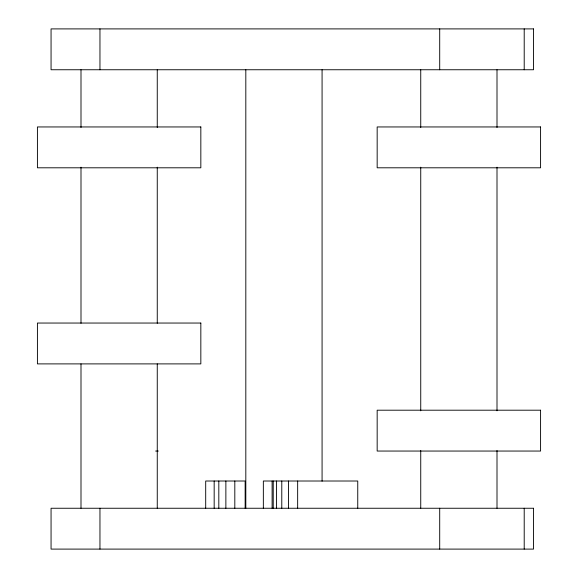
<?xml version="1.0" encoding="UTF-8"?>
<svg xmlns="http://www.w3.org/2000/svg" width="578" height="578" viewBox="0 0 578 578"><rect width="100%" height="100%" fill="white"/><g stroke="black" fill="none" stroke-linecap="round" stroke-linejoin="round"><path stroke-width="0.87" d="M155.627 451.05L158.329 451.05M524.21 28.9L524.21 69.75M524.21 508.25L524.21 549.1M497.001 69.75L497.001 127.5M497.001 167.194L497.001 410.806M497.001 450.5L497.001 508.25M439.706 28.9L439.706 69.75M439.706 508.25L439.706 549.1M420.741 69.75L420.741 127.5M420.741 167.194L420.741 410.806M420.741 450.5L420.741 508.25M357.753 508.25L357.753 481.012L263.351 481.012L263.351 508.25M322.076 69.75L322.076 481.178M297.656 481.012L297.656 508.25M288.48 481.012L288.48 508.25M281.782 481.012L281.782 508.25M276.573 481.012L276.573 508.25M273.228 481.012L273.228 508.25M272.115 481.012L272.115 508.25M245.816 69.75L245.816 508.25M245.151 508.25L245.151 481.012L205.696 481.012L205.696 508.25M234.812 481.012L234.812 508.25M225.868 481.012L225.868 508.25M218.816 481.012L218.816 508.25M214.171 481.012L214.171 508.25M157.259 69.75L157.259 127.5M157.259 167.194L157.259 323.283M157.259 363.887L157.259 508.25M99.958 28.9L99.958 69.75M99.958 508.25L99.958 549.1M80.999 69.75L80.999 127.5M80.999 167.194L80.999 323.283M80.999 363.887L80.999 508.25M533.53 28.9L51.059 28.9L51.059 69.75L533.53 69.75L533.53 28.9M200.833 126.95L37.418 126.95L37.418 167.801L200.833 167.801L200.833 126.95M540.582 126.95L377.167 126.95L377.167 167.801L540.582 167.801L540.582 126.95M200.833 323.044L37.418 323.044L37.418 363.894L200.833 363.894L200.833 323.044M540.582 410.199L377.167 410.199L377.167 451.05L540.582 451.05L540.582 410.199M533.53 508.25L51.059 508.25L51.059 549.1L533.53 549.1L533.53 508.25"/></g></svg>
